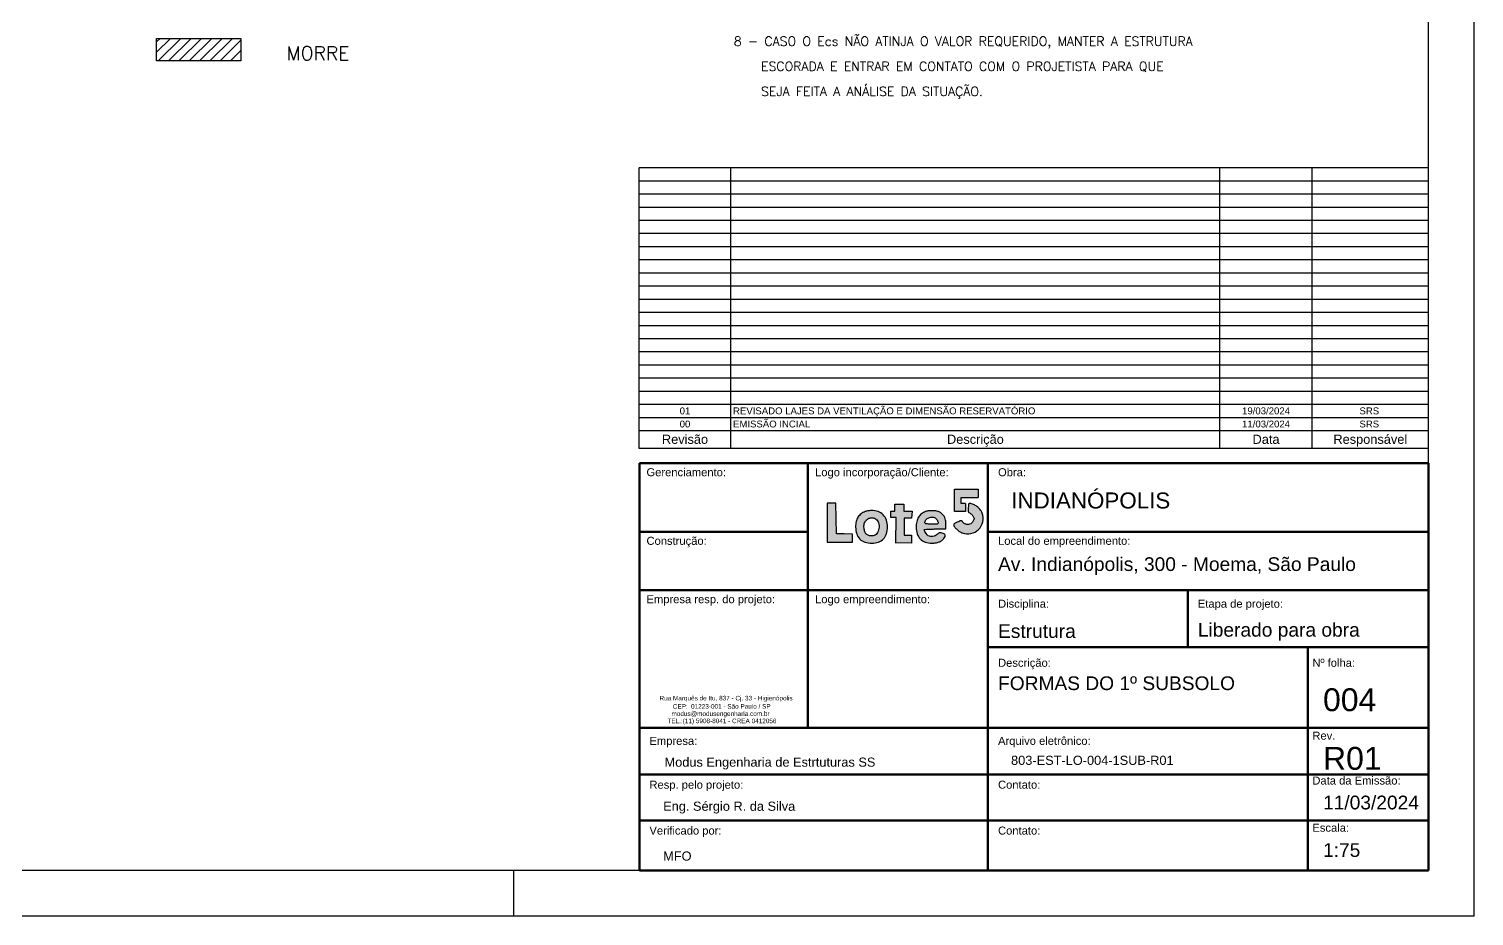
# Model space of a CAD drawing. Extents: x 0 to 7890, y 0 to 6308.
# Drawn here: x 5519 to 7890, y 0 to 1455 of the extents above; entities that cross this region are included whole.
import ezdxf

# ---------------------------------------------------------------- set-up
doc = ezdxf.new("R2010")
doc.units = 0
doc.header["$LTSCALE"] = 75
doc.header["$MEASUREMENT"] = 0
doc.layers.get('0').update_dxf_attribs({"color": 3, "linetype": 'CONTINUOUS'})
doc.layers.add('221', color=1, linetype='CONTINUOUS')
doc.layers.add('222', color=6, linetype='CONTINUOUS')
for name, color, linetype, lineweight in [('A-DETL-THIN', 3, 'CONTINUOUS', 30), ('G-ANNO-TTLB', 6, 'CONTINUOUS', 50), ('G-ANO-TIT', 7, 'CONTINUOUS', 9)]:
    doc.layers.add(name, color=color, linetype=linetype, lineweight=lineweight)
doc.styles.add('Arial_12', font='arial.ttf', dxfattribs={"height": 0.001})
doc.styles.add('Arial_13', font='arial.ttf', dxfattribs={"height": 0.003})
doc.styles.add('Arial_14', font='arial.ttf', dxfattribs={"height": 0.00175})
doc.styles.add('Arial_15', font='arial.ttf', dxfattribs={"height": 0.005})
doc.styles.add('Arial_16', font='arial.ttf', dxfattribs={"height": 0.0035})
doc.styles.add('Arial_17', font='arial.ttf', dxfattribs={"height": 0.0015})
doc.styles.add('Arial_5', font='arial.ttf', dxfattribs={"height": 0.002})
doc.styles.get("Standard").update_dxf_attribs({"font": 'ROMANS.SHX'})

# ---------------------------------------------------------------- blocks, each defined once
blk = doc.blocks.new('lote 5')
at = {"linetype": 'Continuous', "true_color": 0xadddf7}
h = blk.add_hatch(color=141, dxfattribs=at)
h.dxf.hatch_style = 1
h.paths.add_polyline_path([(185, 54.9), (185, 64.9), (156, 64.9), (156, 37.6), (169.3, 37.6), (169.3, 47.6), (164.2, 47.6), (164.2, 54.9)])
at = {"linetype": 'Continuous', "true_color": 0x4554a5}
h = blk.add_hatch(color=175, dxfattribs=at)
h.dxf.hatch_style = 1
h.paths.add_polyline_path([(11, 48), (5.5, 48), (0, 48), (0, 24), (0, 0), (15.5, 0), (31, 0), (31, 5), (31, 9.9), (21.2, 10.2), (11.5, 10.5), (11.2, 29.2)])
h.paths.add_polyline_path([(37.9, 30.8, 0.084936), (35.7, 25.4, 0.054013), (35, 18.7, 0.076254), (36.3, 10.3, 0.121611), (40.1, 4, 0.121091), (46.3, 0.3, 0.075213), (54.8, -1, 0.079274), (63, 0.3, 0.122166), (69.1, 4.1, 0.119298), (72.7, 10.4, 0.073422), (74, 18.9, 0.079741), (72.7, 27.2, 0.113763), (68.8, 33.6, 0.115788), (62.6, 37.5, 0.084778), (54.5, 38.9, 0.027052), (52.7, 38.8, 0.016056), (50.6, 38.5, 0.016045), (48.4, 38.1, 0.026508), (46.7, 37.6, 0.076216), (41.6, 34.8, 0.092554)])
h.paths.add_polyline_path([(50.3, 28.9, -0.127794), (54.5, 30, -0.041315), (55.8, 29.9, -0.029052), (57.3, 29.6, -0.029465), (58.7, 29.1, -0.053017), (59.7, 28.5, -0.174394), (63.1, 23.7, -0.106368), (63.5, 16.8, -0.114375), (61, 10.6, -0.218011), (56.5, 8, -0.062111), (52.1, 8.1, -0.122868), (48.9, 9.4, -0.125878), (46.7, 12, -0.066941), (45.5, 16.1, -0.079418), (45.4, 21.4, -0.106796), (47.1, 25.9, -0.122388)], flags=16)
h = blk.add_hatch(color=175, dxfattribs=at)
h.dxf.hatch_style = 1
h.paths.add_polyline_path([(84.3, -0.7), (103.3, -0.9), (103.3, 8.9), (94.5, 8.9), (94.5, 29.5), (103.5, 29.6), (104.1, 38), (94, 38), (94, 46.6), (83.1, 46.6), (83.1, 38.2), (78, 38.2), (78, 30.3), (84.6, 30.3)])
h = blk.add_hatch(color=175, dxfattribs=at)
h.dxf.hatch_style = 1
h.paths.add_polyline_path([(145.5, 22.7, 0.038669), (145.1, 27.1, 0.075044), (144.1, 30.5, 0.076697), (142.1, 33.4, 0.042002), (138.8, 36.3, 0.103568), (135.5, 37.8, 0.038688), (130.4, 38.6, 0.038727), (125, 38.6, 0.069033), (120.7, 37.6, 0.076395), (115.6, 34.8, 0.090783), (111.9, 30.7, 0.083017), (109.8, 25.2, 0.053063), (109, 18.5, 0.077839), (110.3, 10.2, 0.118578), (114, 4.1, 0.119274), (120.1, 0.3, 0.079352), (128.2, -1, 0.034827), (133.1, -0.7, 0.056094), (137.1, 0.4, 0.06475), (140.3, 2.1, 0.070678), (142.9, 4.6, 0.05252), (144.5, 7.1, 0.188977), (144.6, 8.9, 0.203461), (143.5, 10.3, 0.061382), (140.9, 11.3, 0.028075), (138.8, 11.7, 0.097756), (137.4, 11.6, 0.099528), (136.2, 10.9, 0.029702), (134.7, 9.6, -0.083794), (132.4, 7.9, -0.077181), (129.6, 7.1, -0.07687), (126.7, 7.1, -0.082035), (123.9, 8, -0.102945), (122.4, 9.3, -0.031057), (120.6, 11.9, -0.025111), (119.1, 14.6, -0.415036), (119.6, 15.8, -0.001685), (123.4, 16, -0.005312), (127.7, 16.2, -0.003368), (132.6, 16.3), (145.5, 16.5)])
h.paths.add_polyline_path([(135.6, 22.8, -0.172618), (134.7, 22.3, -0.052233), (132.7, 22.1, -0.004945), (127.7, 22.2, -0.004965), (122.8, 22.4, -0.056436), (120.8, 22.8, -0.196706), (120, 23.4, -0.167259), (119.8, 24.5, -0.166753), (121.7, 28.2, -0.123934), (125.8, 30.5, -0.124843), (130.4, 30.6, -0.170256), (133.9, 28.4, -0.031108), (134.7, 27.2, -0.028485), (135.4, 25.9, -0.029637), (135.9, 24.7, -0.077582), (136, 23.8, -0.175193)], flags=16)
h.paths.add_polyline_path([(172.9, 37.6, 0.143338), (173.6, 36.6, 0.062298), (175, 35.7, -0.052748), (176, 35, -0.029639), (177.2, 34, -0.029212), (178.2, 32.9, -0.041879), (179, 31.7, -0.026096), (179.8, 30.1, -0.101625), (180, 29, -0.101625), (179.8, 27.9, -0.026095), (179, 26.2, -0.071265), (177, 23.6, -0.101562), (174.5, 22.1, -0.11176), (171.9, 21.7, -0.101333), (169.2, 22.4, -0.029919), (168, 23.1, -0.029589), (166.9, 23.9, -0.030964), (166.1, 24.8, -0.091595), (165.7, 25.5, 0.136181), (165.1, 26.2, 0.183723), (164.4, 26.4, 0.06924), (163, 26.1, 0.008384), (160.3, 25.1, 0.02358), (158.4, 24.3, 0.030227), (156.8, 23.3, 0.03105), (155.6, 22.4, 0.166559), (155.2, 21.7, 0.208588), (155.7, 19.5, 0.04086), (158.4, 16.3, 0.042098), (161.9, 13.3, 0.062387), (165.5, 11.4, 0.146494), (176.1, 10.6, 0.142355), (185.5, 15.8, 0.142493), (190.7, 25.1, 0.14685), (189.9, 35.7, 0.073862), (187.8, 39.5, 0.055813), (184.5, 43, 0.054226), (180.3, 45.7, 0.06006), (175.8, 47.4, 0.049988), (174.2, 47.6, 0.271112), (173.5, 47.2, 0.114882), (173.1, 46, 0.007003), (172.8, 42.4, 0.011174), (172.7, 39.1, 0.080533)])
at = {"linetype": 'Continuous'}
for p, q in [((156, 37.6), (156, 64.9)), ((156, 64.9), (185, 64.9)), ((164.2, 47.6), (164.2, 54.9)), ((164.2, 54.9), (185, 54.9)), ((185, 64.9), (185, 54.9)), ((78, 30.3), (78, 38.2)), ((78, 38.2), (83.1, 38.2)), ((83, 46.6), (94, 46.6)), ((83.1, 38.2), (83.1, 46.6)), ((94, 46.6), (94, 38)), ((94, 38), (104.1, 38)), ((104.1, 38), (103.5, 29.6)), ((169.3, 37.6), (156, 37.6)), ((169.3, 47.6), (164.2, 47.6)), ((169.3, 47.6), (169.3, 37.6)), ((84.6, 30.3), (78, 30.3)), ((84.3, -0.9), (84.6, 30.3)), ((103.5, 29.6), (94.5, 29.5)), ((94.5, 29.5), (94.5, 8.9)), ((94.5, 8.9), (103.3, 8.9)), ((103.3, 8.9), (103.3, -0.9)), ((103.3, -0.9), (84.3, -0.7))]:
    blk.add_line(p, q, dxfattribs=at)
blk.add_lwpolyline([(0, 24), (0, 0), (15.5, 0), (31, 0), (31, 5), (31, 9.9), (21.2, 10.2), (11.5, 10.5), (11.2, 29.2), (11, 48), (5.5, 48), (0, 48)], close=True)
for points in [[(46.7, 37.6, 0.076216), (41.6, 34.8, 0.092553), (37.9, 30.8, 0.084937), (35.7, 25.4, 0.054013), (35, 18.7, 0.076254), (36.3, 10.3, 0.12161), (40.1, 4, 0.121091), (46.3, 0.3, 0.075213), (54.8, -1, 0.079274), (63, 0.3, 0.122165), (69.1, 4.1, 0.119298), (72.7, 10.4, 0.073422), (74, 18.9, 0.079741), (72.7, 27.2, 0.113746), (68.8, 33.6, 0.115805), (62.6, 37.5, 0.084778), (54.5, 38.9, 0.027052), (52.7, 38.8, 0.016056), (50.6, 38.5, 0.016045), (48.4, 38.1, 0.026508)], [(120.7, 37.6, 0.076392), (115.6, 34.8, 0.090789), (111.9, 30.7, 0.083014), (109.8, 25.2, 0.053063), (109, 18.5, 0.077839), (110.3, 10.2, 0.118577), (114, 4.1, 0.119274), (120.1, 0.3, 0.079352), (128.2, -1, 0.034827), (133.1, -0.7, 0.056094), (137.1, 0.4, 0.06475), (140.3, 2.1, 0.070679), (142.9, 4.6, 0.052519), (144.5, 7.1, 0.188977), (144.6, 8.9, 0.203461), (143.5, 10.3, 0.061383), (140.9, 11.3, 0.028074), (138.8, 11.7, 0.097756), (137.4, 11.6, 0.099528), (136.2, 10.9, 0.029702), (134.7, 9.6, -0.083794), (132.4, 7.9, -0.077181), (129.6, 7.1, -0.076871), (126.7, 7.1, -0.082035), (123.9, 8, -0.102944), (122.4, 9.3, -0.031057), (120.6, 11.9, -0.025111), (119.1, 14.6, -0.317534), (119.3, 15.7, -0.184471), (119.8, 15.8, -0.00161), (123.4, 16, -0.005312), (127.7, 16.2, -0.003368), (132.6, 16.3), (145.5, 16.5), (145.5, 22.7, 0.038669), (145.1, 27.1, 0.075045), (144.1, 30.5, 0.076697), (142.1, 33.4, 0.042002), (138.8, 36.3, 0.103568), (135.5, 37.8, 0.038694), (130.4, 38.6, 0.038721), (125, 38.6, 0.069033)], [(172.8, 42.4, 0.011176), (172.7, 39.1, 0.080533), (172.9, 37.6, 0.143338), (173.6, 36.6, 0.062298), (175, 35.7, -0.052748), (176, 35, -0.029614), (177.2, 34, -0.029236), (178.2, 32.9, -0.041879), (179, 31.7, -0.026096), (179.8, 30.1, -0.101625), (180, 29, -0.101625), (179.8, 27.9, -0.026096), (179, 26.2, -0.071264), (177, 23.6, -0.101562), (174.5, 22.1, -0.11176), (171.9, 21.7, -0.101332), (169.2, 22.4, -0.029919), (168, 23.1, -0.029589), (166.9, 23.9, -0.030964), (166.1, 24.8, -0.091595), (165.7, 25.5, 0.136181), (165.1, 26.2, 0.183723), (164.4, 26.4, 0.06924), (163, 26.1, 0.008384), (160.3, 25.1, 0.023581), (158.4, 24.3, 0.030227), (156.8, 23.3, 0.03105), (155.6, 22.4, 0.166559), (155.2, 21.7, 0.208588), (155.7, 19.5, 0.04086), (158.4, 16.3, 0.042098), (161.9, 13.3, 0.062386), (165.5, 11.4, 0.146494), (176.1, 10.6, 0.142355), (185.5, 15.8, 0.142493), (190.7, 25.1, 0.14685), (189.9, 35.7, 0.073863), (187.8, 39.5, 0.055813), (184.5, 43, 0.054226), (180.3, 45.7, 0.06006), (175.8, 47.4, 0.049987), (174.2, 47.6, 0.271111), (173.5, 47.2, 0.114883), (173.1, 46, 0.007002)], [(59.7, 28.5, -0.174394), (63.1, 23.7, -0.106368), (63.5, 16.8, -0.114376), (61, 10.6, -0.218011), (56.5, 8, -0.062111), (52.1, 8.1, -0.122867), (48.9, 9.4, -0.125878), (46.7, 12, -0.066936), (45.5, 16.1, -0.079422), (45.4, 21.4, -0.106796), (47.1, 25.9, -0.122396), (50.3, 28.9, -0.127791), (54.5, 30, -0.041309), (55.8, 29.9, -0.029057), (57.3, 29.6, -0.02946), (58.7, 29.1, -0.053017)], [(133.9, 28.4, -0.031108), (134.7, 27.2, -0.028484), (135.4, 25.9, -0.029638), (135.9, 24.7, -0.077582), (136, 23.8, -0.175194), (135.6, 22.8, -0.172618), (134.7, 22.3, -0.052233), (132.7, 22.1, -0.004945), (127.7, 22.2, -0.004965), (122.8, 22.4, -0.056436), (120.8, 22.8, -0.196706), (120, 23.4, -0.167259), (119.8, 24.5, -0.166753), (121.7, 28.2, -0.123934), (125.8, 30.5, -0.124843), (130.4, 30.6, -0.170257)]]:
    blk.add_lwpolyline(points, format="xyb", close=True)

msp = doc.modelspace()

# ---------------------------------------------------------------- linework, layer by layer
for q in [(7889.999359, 6307.500183), (0, 0)]:
    msp.add_line((7889.999359, 0), q)
msp.add_lwpolyline([(6314.998444, 0), (6314.998444, 75)])
at = {"layer": '221'}
for p, q in [((5728.696573, 1417.003245), (5751.330166, 1439.63801)), ((5728.696573, 1433.963205), (5734.373135, 1439.63801)), ((5731.391885, 1402.738596), (5768.294229, 1439.63801)), ((5748.35126, 1402.738596), (5785.25126, 1439.63801)), ((5765.310635, 1402.738596), (5802.212979, 1439.63801)), ((5782.272354, 1402.738596), (5819.17001, 1439.63801)), ((5799.231729, 1402.738596), (5836.134073, 1439.63801)), ((5816.191104, 1402.738596), (5853.091104, 1439.63801)), ((5833.150479, 1402.738596), (5867.071573, 1436.658518)), ((5850.112198, 1402.738596), (5867.071573, 1419.698557))]:
    msp.add_line(p, q, dxfattribs=at)
at = {"layer": '222'}
for p, q in [((7814.999359, 75), (7814.999359, 6232.500183)), ((5728.696573, 1439.63801), (5867.071573, 1439.63801)), ((5728.696573, 1402.738596), (5728.696573, 1439.63801)), ((5867.071573, 1439.63801), (5867.071573, 1402.738596)), ((5867.071573, 1402.738596), (5728.696573, 1402.738596)), ((7814.998993, 75), (187.5, 75))]:
    msp.add_line(p, q, dxfattribs=at)
at = {"layer": 'A-DETL-THIN'}
for p, q in [((7814.999359, 1227.183303), (6520.117282, 1227.183303)), ((6520.117282, 767.170805), (6520.117282, 1227.183303)), ((6670.970268, 817.484672), (6670.970268, 1227.183303)), ((7472.911955, 817.484672), (7472.911955, 1227.183303)), ((7624.499359, 817.484672), (7624.499359, 1227.183303)), ((7814.999359, 767.170805), (7814.999359, 1227.183303)), ((7814.999359, 1205.620217), (6520.117282, 1205.620217)), ((7814.999359, 1184.057131), (6520.117282, 1184.057131)), ((7814.999359, 1162.494046), (6520.117282, 1162.494046)), ((7814.999359, 1140.93096), (6520.117282, 1140.93096)), ((7814.999359, 1119.367874), (6520.117282, 1119.367874)), ((7814.999359, 1097.804788), (6520.117282, 1097.804788)), ((7814.999359, 1076.241702), (6520.117282, 1076.241702)), ((7814.999359, 1054.678616), (6520.117282, 1054.678616)), ((7814.999359, 1033.115531), (6520.117282, 1033.115531)), ((7814.999359, 1011.552445), (6520.117282, 1011.552445)), ((7814.999359, 989.989359), (6520.117282, 989.989359)), ((7814.999359, 968.426273), (6520.117282, 968.426273)), ((7814.999359, 946.863187), (6520.117282, 946.863187)), ((7814.999359, 925.300101), (6520.117282, 925.300101)), ((7814.999359, 903.737015), (6520.117282, 903.737015)), ((7814.999359, 882.17393), (6520.117282, 882.17393)), ((7814.999359, 860.610844), (6520.117282, 860.610844)), ((7814.999359, 839.047758), (6520.117282, 839.047758)), ((7814.999359, 817.484672), (6520.117282, 817.484672)), ((6670.970268, 795.921586), (6670.970268, 817.484672)), ((7472.911955, 795.921586), (7472.911955, 817.484672)), ((7624.499359, 795.921586), (7624.499359, 817.484672)), ((6670.970268, 795.921586), (6520.117282, 795.921586)), ((7472.911955, 795.921586), (6670.970268, 795.921586)), ((6670.970268, 767.170805), (6670.970268, 795.921586)), ((7624.499359, 795.921586), (7472.911955, 795.921586)), ((7472.911955, 767.170805), (7472.911955, 795.921586)), ((7814.999359, 795.921586), (7624.499359, 795.921586)), ((7624.499359, 767.170805), (7624.499359, 795.921586)), ((7814.999359, 767.170805), (6520.117282, 767.170805))]:
    msp.add_line(p, q, dxfattribs=at)
at = {"layer": 'G-ANNO-TTLB'}
for p, q in [((6520.641625, 75), (6520.641625, 742.69709)), ((6520.641625, 742.69709), (7814.999359, 742.69709)), ((7814.999359, 742.69709), (7814.999359, 75)), ((6797.204125, 630.19709), (6520.641625, 630.19709)), ((7814.999359, 630.19709), (7092.516625, 630.19709)), ((6520.641625, 534.451638), (7814.999359, 534.451638)), ((7420.244573, 534.451638), (7420.244573, 441.368201)), ((7617.516625, 441.368201), (7617.516625, 75)), ((7814.999359, 156.75959), (6520.641625, 156.75959)), ((7814.999359, 75), (6520.641625, 75))]:
    msp.add_line(p, q, dxfattribs=at)

# ---------------------------------------------------------------- block references
at = {"linetype": 'Continuous', "xscale": 1.340735350128545, "yscale": 1.340735350128545, "zscale": 1.340735350128545}
msp.add_blockref('lote 5', (6828.494765, 613.095493), dxfattribs=at)

# ---------------------------------------------------------------- texts
for s, height, p in [('8 - CASO O Ecs NÃO ATINJA O VALOR REQUERIDO, MANTER A ESTRUTURA', 15, (6675.640838, 1427.48546)), ('    ESCORADA E ENTRAR EM CONTATO COM O PROJETISTA PARA QUE', 15.000001, (6675.640838, 1386.311826)), ('    SEJA FEITA A ANÁLISE DA SITUAÇÃO.', 15.000001, (6675.640838, 1345.138193))]:
    msp.add_text(s, height=height).set_placement(p)
at = {"layer": '222'}
msp.add_text('MORRE', height=22.500002, dxfattribs=at).set_placement((5941.956729, 1404.059885))
at = {"layer": 'G-ANO-TIT', "line_spacing_factor": 0.941778}
for s, insert, char_height, width, attachment_point, style in [('01', (6595.543775, 834.307006), 11.25, 20.93520108, 2, 'Arial_17'), ('REVISADO LAJES DA VENTILAÇÃO E DIMENSÃO RESERVATÓRIO', (6674.345268, 834.307006), 11.25, 521.92907335, 1, 'Arial_17'), ('{\\C7;19/03/2024}', (7548.705657, 834.307006), 11.25, 94.20840488, 2, 'Arial_17'), ('{\\C7;SRS}', (7718.10273, 834.307006), 11.25, 37.04818031, 2, 'Arial_17'), ('00', (6595.543775, 812.74392), 11.25, 20.93520108, 2, 'Arial_17'), ('EMISSÃO INCIAL', (6674.345268, 812.74392), 11.25, 397.35562585, 1, 'Arial_17'), ('{\\C7;11/03/2024}', (7548.705657, 812.74392), 11.25, 94.20840488, 2, 'Arial_17'), ('{\\C7;SRS}', (7718.10273, 812.74392), 11.25, 37.04818031, 2, 'Arial_17'), ('Revisão', (6595.543775, 789.600584), 15, 90.5340474, 2, 'Arial_5'), ('Descrição', (7071.941111, 789.600584), 15, 111.10162003, 2, 'Arial_5'), ('Data', (7548.705657, 789.600584), 15, 52.88804391, 2, 'Arial_5'), ('Responsável', (7719.749359, 789.600584), 15, 144.89120364, 2, 'Arial_5')]:
    msp.add_mtext(s, dxfattribs=dict(at, insert=insert, char_height=char_height, width=width, attachment_point=attachment_point, style=style))
at = {"layer": 'G-ANO-TIT', "attachment_point": 1}
for s, insert, char_height, width, style in [('Gerenciamento:', (6532.37873, 734.593861), 13.125, 156.93032812, 'Arial_14'), ('Logo incorporação/Cliente:', (6808.94123, 734.593861), 13.125, 264.556875, 'Arial_14'), ('Obra:', (7109.096895, 734.593861), 13.125, 55.3164375, 'Arial_14'), ('INDIANÓPOLIS', (7130.780132, 694.82499), 26.25, 320.47457812, 'Arial_16'), ('Construção:', (6532.37873, 622.093861), 13.125, 120.253125, 'Arial_14'), ('Local do empreendimento:', (7109.096895, 622.093861), 13.125, 262.1518125, 'Arial_14'), ('Av. Indianópolis, 300 - Moema, São Paulo', (7109.096895, 588.549595), 22.5, 725.72760937, 'Arial_13'), ('Empresa resp. do projeto:', (6532.37873, 526.348409), 13.125, 254.936625, 'Arial_14'), ('Logo empreendimento:', (6808.94123, 526.348409), 13.125, 228.4809375, 'Arial_14'), ('Disciplina:', (7109.096895, 518.957925), 13.125, 98.6075625, 'Arial_14'), ('Etapa de projeto:', (7436.824843, 518.957925), 13.125, 168.95564063, 'Arial_14'), ('{\\C7;Liberado para obra}', (7436.824843, 480.814137), 22.5, 431.70871875, 'Arial_13'), ('Descrição:', (7109.096895, 422.056554), 13.125, 104.01895312, 'Arial_14'), ('Nº folha:', (7624.721895, 422.056554), 13.125, 84.1771875, 'Arial_14'), ('{\\C7;FORMAS DO 1º SUBSOLO}', (7109.096895, 393.20043), 22.5, 536.44617821, 'Arial_13'), ('004', (7642.212421, 373.60649), 37.5, 108.2278125, 'Arial_15'), ('Empresa:', (6537.221895, 293.968902), 13.125, 94.39870312, 'Arial_14'), ('Arquivo eletrônico:', (7109.096895, 293.968902), 13.125, 181.58221875, 'Arial_14'), ('Rev.', (7624.721895, 302.537579), 13.125, 44.49365625, 'Arial_14'), ('{\\C7;803-EST-LO-004-1SUB-R01}', (7130.433165, 263.015467), 15, 334.90495313, 'Arial_5'), ('R01', (7642.212421, 277.432207), 37.5, 118.44932812, 'Arial_15'), ('Resp. pelo projeto:', (6537.221895, 222.094603), 13.125, 185.79107813, 'Arial_14'), ('Contato:', (7109.096895, 222.094603), 13.125, 84.1771875, 'Arial_14'), ('Data da Emissão:', (7624.721895, 228.893849), 13.125, 173.1645, 'Arial_14'), ('{\\C7;11/03/2024}', (7642.212421, 197.554231), 22.5, 194.8100625, 'Arial_13'), ('{\\C7;Eng. Sérgio R. da Silva}', (6559.73004, 187.743806), 15, 307.848, 'Arial_5'), ('Verificado por:', (6537.221895, 146.822943), 13.125, 141.8986875, 'Arial_14'), ('Contato:', (7109.096895, 146.822943), 13.125, 84.1771875, 'Arial_14'), ('Escala:', (7624.721895, 151.510443), 13.125, 71.55060938, 'Arial_14'), ('{\\C7;MFO}', (6559.73004, 105.984217), 15, 221.86701562, 'Arial_5')]:
    msp.add_mtext(s, dxfattribs=dict(at, insert=insert, char_height=char_height, width=width, style=style))
at = {"layer": 'G-ANO-TIT', "attachment_point": 1, "bg_fill": 3, "box_fill_scale": 1.25, "bg_fill_color": 256, "bg_fill_true_color": 13158600, "bg_fill_transparency": 0}
for s, insert, char_height, width, style in [('{\\C7;Estrutura}', (7109.096895, 478.672017), 22.5, 189.39867187, 'Arial_13'), ('CEP:^I01223-001 - São Paulo / SP', (6575.538827, 347.725127), 7.5, 162.00492973, 'Arial_12'), ('{\\C7;Modus Engenharia de Estrtuturas SS}', (6561.983696, 260.031663), 15, 505.592705, 'Arial_5'), ('{\\C7;1:75}', (7642.212421, 119.574799), 22.5, 89.21443527, 'Arial_13')]:
    msp.add_mtext(s, dxfattribs=dict(at, insert=insert, char_height=char_height, width=width, style=style))

# ---------------------------------------------------------------- next in the draw order: linework, layer by layer
at = {"layer": 'G-ANNO-TTLB'}
for p, q in [((7092.516625, 742.69709), (7092.516625, 75)), ((7092.516625, 441.368201), (7814.999359, 441.368201)), ((6520.641625, 232.03125), (7814.999359, 232.03125))]:
    msp.add_line(p, q, dxfattribs=at)

# ---------------------------------------------------------------- next in the draw order: texts
at = {"layer": 'G-ANO-TIT', "char_height": 7.5, "attachment_point": 1, "style": 'Arial_12', "bg_fill": 3, "box_fill_scale": 1.25, "bg_fill_color": 256, "bg_fill_true_color": 13158600, "bg_fill_transparency": 0}
for s, insert, width in [('Rua Marquês de Itu, 837 - Cj. 33 - Higienópolis', (6553.68667, 361.269896), 230.18980907), ('modus@modusengenharia.com.br', (6573.405458, 335.818877), 165.67686661)]:
    msp.add_mtext(s, dxfattribs=dict(at, insert=insert, width=width))

# ---------------------------------------------------------------- next in the draw order: linework, layer by layer
at = {"layer": 'G-ANNO-TTLB'}
msp.add_line((6797.204125, 308.593048), (6797.204125, 742.69709), dxfattribs=at)

# ---------------------------------------------------------------- next in the draw order: texts
at = {"layer": 'G-ANO-TIT', "insert": (6566.788961, 323.912627), "char_height": 7.5, "width": 180.60412048, "attachment_point": 1, "style": 'Arial_12', "bg_fill": 3, "box_fill_scale": 1.25, "bg_fill_color": 256, "bg_fill_true_color": 13158600, "bg_fill_transparency": 0}
msp.add_mtext('TEL.:(11) 5908-8041 - CREA 0412056', dxfattribs=at)

# ---------------------------------------------------------------- next in the draw order: linework, layer by layer
at = {"layer": 'G-ANNO-TTLB'}
msp.add_line((7814.999359, 308.593048), (6520.641625, 308.593048), dxfattribs=at)

doc.saveas('drawing.dxf')
